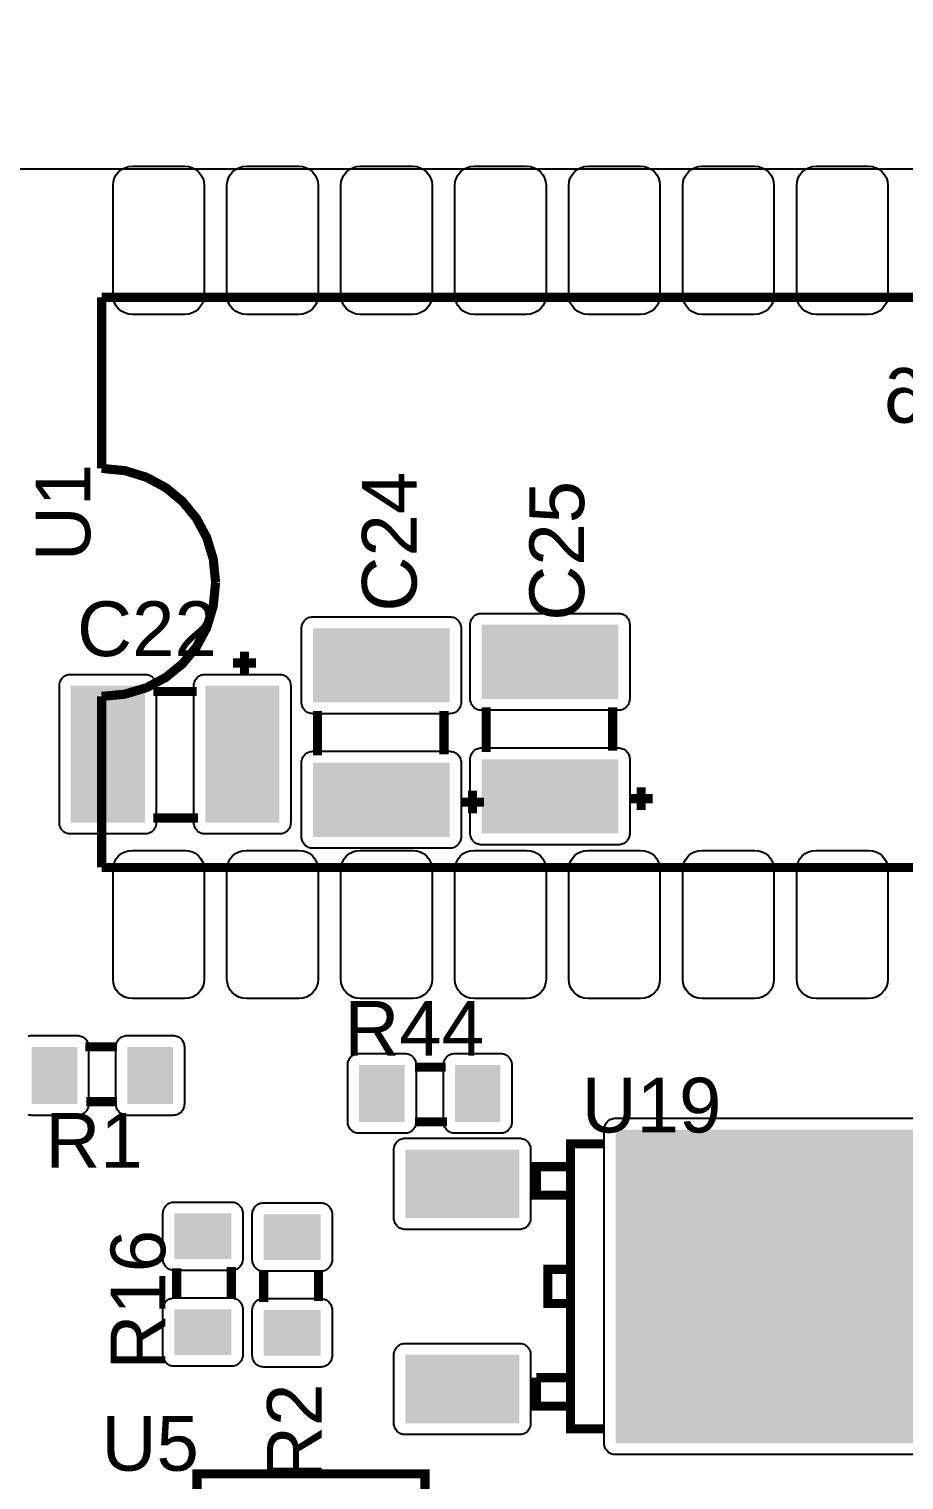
# Model space of a CAD drawing. Header units: inches. Extents: x -2.05 to 2.05, y -1.97 to 1.97.
# Drawn here: x -1.464 to -0.696, y -0.889 to 0.383 of the extents above; entities that cross this region are included whole.
import ezdxf

# ---------------------------------------------------------------- set-up
doc = ezdxf.new("R2010")
doc.units = ezdxf.units.IN
doc.layers.get('0').update_dxf_attribs({"linetype": 'CONTINUOUS'})

# ---------------------------------------------------------------- blocks, each defined once
blk = doc.blocks.new('RPAD')
blk.add_trace([(-0.5, -0.5), (-0.5, 0.5), (0.5, -0.5), (0.5, 0.5)])

msp = doc.modelspace()

# ---------------------------------------------------------------- linework, layer by layer
for points in [[(-1.560232, 0.26055), (-0.480209, 0.26055), (-0.480209, 0.485156), (-1.560232, 0.485156), (-1.560232, 0.26055)], [(-1.46448, -0.49997), (-1.463513, -0.499728), (-1.462508, -0.49958), (-1.461469, -0.49953), (-1.421469, -0.49953), (-1.420429, -0.49958), (-1.419424, -0.499728), (-1.418457, -0.49997), (-1.417533, -0.500301), (-1.416657, -0.500716), (-1.415833, -0.501211), (-1.415065, -0.50178), (-1.414359, -0.50242), (-1.413719, -0.503126), (-1.41315, -0.503894), (-1.412655, -0.504718), (-1.41224, -0.505594), (-1.411909, -0.506518), (-1.411667, -0.507485), (-1.411519, -0.50849), (-1.411469, -0.50953), (-1.411469, -0.55953), (-1.411519, -0.560569), (-1.411667, -0.561574), (-1.411909, -0.562541), (-1.41224, -0.563465), (-1.412655, -0.564341), (-1.41315, -0.565165), (-1.413719, -0.565933), (-1.414359, -0.566639), (-1.415065, -0.567279), (-1.415833, -0.567848), (-1.416657, -0.568343), (-1.417533, -0.568758), (-1.418457, -0.569089), (-1.419424, -0.569331), (-1.420429, -0.569479), (-1.421469, -0.56953), (-1.421469, -0.56953), (-1.461469, -0.56953), (-1.462508, -0.569479), (-1.463513, -0.569331), (-1.46448, -0.569089)], [(-0.674047, -0.867069), (-0.949047, -0.867069), (-0.950087, -0.867019), (-0.951092, -0.86687), (-0.952059, -0.866628), (-0.952983, -0.866297), (-0.953859, -0.865882), (-0.954683, -0.865388), (-0.95545, -0.864819), (-0.956157, -0.864178), (-0.956797, -0.863472), (-0.957366, -0.862705), (-0.957861, -0.861881), (-0.958276, -0.861004), (-0.958606, -0.86008), (-0.958848, -0.859113), (-0.958997, -0.858108), (-0.959047, -0.857069), (-0.959047, -0.582069), (-0.958997, -0.58103), (-0.958848, -0.580024), (-0.958606, -0.579057), (-0.958276, -0.578133), (-0.957861, -0.577257), (-0.957366, -0.576433), (-0.956797, -0.575665), (-0.956157, -0.574959), (-0.95545, -0.574319), (-0.954683, -0.57375), (-0.953859, -0.573256), (-0.952983, -0.572841), (-0.952059, -0.57251), (-0.951092, -0.572268), (-0.950087, -0.572119), (-0.949047, -0.572069), (-0.674047, -0.572069)]]:
    msp.add_lwpolyline(points)
for points in [[(-1.327059, 0.132896), (-1.373059, 0.132896), (-1.376535, 0.133234), (-1.379749, 0.134207), (-1.38264, 0.135753), (-1.385145, 0.13781), (-1.387202, 0.140315), (-1.388748, 0.143206), (-1.389721, 0.14642), (-1.390059, 0.149896), (-1.390059, 0.245896), (-1.389721, 0.249372), (-1.388748, 0.252586), (-1.387202, 0.255477), (-1.385145, 0.257981), (-1.38264, 0.260038), (-1.379749, 0.261584), (-1.376535, 0.262557), (-1.373059, 0.262896), (-1.327059, 0.262896), (-1.323583, 0.262557), (-1.320369, 0.261584), (-1.317478, 0.260038), (-1.314973, 0.257981), (-1.312917, 0.255477), (-1.31137, 0.252586), (-1.310397, 0.249372), (-1.310059, 0.245896), (-1.310059, 0.149896), (-1.310397, 0.14642), (-1.31137, 0.143206), (-1.312917, 0.140315), (-1.314973, 0.13781), (-1.317478, 0.135753), (-1.320369, 0.134207), (-1.323583, 0.133234), (-1.327059, 0.132896)], [(-1.227059, 0.132896), (-1.273059, 0.132896), (-1.276535, 0.133234), (-1.279749, 0.134207), (-1.28264, 0.135753), (-1.285145, 0.13781), (-1.287202, 0.140315), (-1.288748, 0.143206), (-1.289721, 0.14642), (-1.290059, 0.149896), (-1.290059, 0.245896), (-1.289721, 0.249372), (-1.288748, 0.252586), (-1.287202, 0.255477), (-1.285145, 0.257981), (-1.28264, 0.260038), (-1.279749, 0.261584), (-1.276535, 0.262557), (-1.273059, 0.262896), (-1.227059, 0.262896), (-1.223583, 0.262557), (-1.220369, 0.261584), (-1.217478, 0.260038), (-1.214973, 0.257981), (-1.212917, 0.255477), (-1.21137, 0.252586), (-1.210397, 0.249372), (-1.210059, 0.245896), (-1.210059, 0.149896), (-1.210397, 0.14642), (-1.21137, 0.143206), (-1.212917, 0.140315), (-1.214973, 0.13781), (-1.217478, 0.135753), (-1.220369, 0.134207), (-1.223583, 0.133234), (-1.227059, 0.132896)], [(-1.127059, 0.132896), (-1.173059, 0.132896), (-1.176535, 0.133234), (-1.179749, 0.134207), (-1.18264, 0.135753), (-1.185145, 0.13781), (-1.187202, 0.140315), (-1.188748, 0.143206), (-1.189721, 0.14642), (-1.190059, 0.149896), (-1.190059, 0.245896), (-1.189721, 0.249372), (-1.188748, 0.252586), (-1.187202, 0.255477), (-1.185145, 0.257981), (-1.18264, 0.260038), (-1.179749, 0.261584), (-1.176535, 0.262557), (-1.173059, 0.262896), (-1.127059, 0.262896), (-1.123583, 0.262557), (-1.120369, 0.261584), (-1.117478, 0.260038), (-1.114973, 0.257981), (-1.112917, 0.255477), (-1.11137, 0.252586), (-1.110397, 0.249372), (-1.110059, 0.245896), (-1.110059, 0.149896), (-1.110397, 0.14642), (-1.11137, 0.143206), (-1.112917, 0.140315), (-1.114973, 0.13781), (-1.117478, 0.135753), (-1.120369, 0.134207), (-1.123583, 0.133234), (-1.127059, 0.132896)], [(-1.027059, 0.132896), (-1.073059, 0.132896), (-1.076535, 0.133234), (-1.079749, 0.134207), (-1.08264, 0.135753), (-1.085145, 0.13781), (-1.087202, 0.140315), (-1.088748, 0.143206), (-1.089721, 0.14642), (-1.090059, 0.149896), (-1.090059, 0.245896), (-1.089721, 0.249372), (-1.088748, 0.252586), (-1.087202, 0.255477), (-1.085145, 0.257981), (-1.08264, 0.260038), (-1.079749, 0.261584), (-1.076535, 0.262557), (-1.073059, 0.262896), (-1.027059, 0.262896), (-1.023583, 0.262557), (-1.020369, 0.261584), (-1.017478, 0.260038), (-1.014973, 0.257981), (-1.012917, 0.255477), (-1.01137, 0.252586), (-1.010397, 0.249372), (-1.010059, 0.245896), (-1.010059, 0.149896), (-1.010397, 0.14642), (-1.01137, 0.143206), (-1.012917, 0.140315), (-1.014973, 0.13781), (-1.017478, 0.135753), (-1.020369, 0.134207), (-1.023583, 0.133234), (-1.027059, 0.132896)], [(-0.927059, 0.132896), (-0.973059, 0.132896), (-0.976535, 0.133234), (-0.979749, 0.134207), (-0.98264, 0.135753), (-0.985145, 0.13781), (-0.987202, 0.140315), (-0.988748, 0.143206), (-0.989721, 0.14642), (-0.990059, 0.149896), (-0.990059, 0.245896), (-0.989721, 0.249372), (-0.988748, 0.252586), (-0.987202, 0.255477), (-0.985145, 0.257981), (-0.98264, 0.260038), (-0.979749, 0.261584), (-0.976535, 0.262557), (-0.973059, 0.262896), (-0.927059, 0.262896), (-0.923583, 0.262557), (-0.920369, 0.261584), (-0.917478, 0.260038), (-0.914973, 0.257981), (-0.912917, 0.255477), (-0.91137, 0.252586), (-0.910397, 0.249372), (-0.910059, 0.245896), (-0.910059, 0.149896), (-0.910397, 0.14642), (-0.91137, 0.143206), (-0.912917, 0.140315), (-0.914973, 0.13781), (-0.917478, 0.135753), (-0.920369, 0.134207), (-0.923583, 0.133234), (-0.927059, 0.132896)], [(-0.827059, 0.132896), (-0.873059, 0.132896), (-0.876535, 0.133234), (-0.879749, 0.134207), (-0.88264, 0.135753), (-0.885145, 0.13781), (-0.887202, 0.140315), (-0.888748, 0.143206), (-0.889721, 0.14642), (-0.890059, 0.149896), (-0.890059, 0.245896), (-0.889721, 0.249372), (-0.888748, 0.252586), (-0.887202, 0.255477), (-0.885145, 0.257981), (-0.88264, 0.260038), (-0.879749, 0.261584), (-0.876535, 0.262557), (-0.873059, 0.262896), (-0.827059, 0.262896), (-0.823583, 0.262557), (-0.820369, 0.261584), (-0.817478, 0.260038), (-0.814973, 0.257981), (-0.812917, 0.255477), (-0.81137, 0.252586), (-0.810397, 0.249372), (-0.810059, 0.245896), (-0.810059, 0.149896), (-0.810397, 0.14642), (-0.81137, 0.143206), (-0.812917, 0.140315), (-0.814973, 0.13781), (-0.817478, 0.135753), (-0.820369, 0.134207), (-0.823583, 0.133234), (-0.827059, 0.132896)], [(-0.727059, 0.132896), (-0.773059, 0.132896), (-0.776535, 0.133234), (-0.779749, 0.134207), (-0.78264, 0.135753), (-0.785145, 0.13781), (-0.787202, 0.140315), (-0.788748, 0.143206), (-0.789721, 0.14642), (-0.790059, 0.149896), (-0.790059, 0.245896), (-0.789721, 0.249372), (-0.788748, 0.252586), (-0.787202, 0.255477), (-0.785145, 0.257981), (-0.78264, 0.260038), (-0.779749, 0.261584), (-0.776535, 0.262557), (-0.773059, 0.262896), (-0.727059, 0.262896), (-0.723583, 0.262557), (-0.720369, 0.261584), (-0.717478, 0.260038), (-0.714973, 0.257981), (-0.712917, 0.255477), (-0.71137, 0.252586), (-0.710397, 0.249372), (-0.710059, 0.245896), (-0.710059, 0.149896), (-0.710397, 0.14642), (-0.71137, 0.143206), (-0.712917, 0.140315), (-0.714973, 0.13781), (-0.717478, 0.135753), (-0.720369, 0.134207), (-0.723583, 0.133234), (-0.727059, 0.132896)], [(-1.084626, -0.142266), (-1.084626, -0.207266), (-1.084676, -0.208305), (-1.084825, -0.20931), (-1.085067, -0.210277), (-1.085398, -0.211201), (-1.085812, -0.212078), (-1.086307, -0.212902), (-1.086876, -0.213669), (-1.087517, -0.214375), (-1.088223, -0.215015), (-1.08899, -0.215585), (-1.089814, -0.216079), (-1.090691, -0.216494), (-1.091615, -0.216825), (-1.092581, -0.217067), (-1.093587, -0.217215), (-1.094626, -0.217266), (-1.214626, -0.217266), (-1.215665, -0.217215), (-1.21667, -0.217067), (-1.217637, -0.216825), (-1.218561, -0.216494), (-1.219438, -0.216079), (-1.220262, -0.215585), (-1.221029, -0.215015), (-1.221735, -0.214375), (-1.222376, -0.213669), (-1.222945, -0.212902), (-1.22344, -0.212078), (-1.223854, -0.211201), (-1.224185, -0.210277), (-1.224427, -0.20931), (-1.224576, -0.208305), (-1.224626, -0.207266), (-1.224626, -0.142266), (-1.224576, -0.141226), (-1.224427, -0.140221), (-1.224185, -0.139254), (-1.223854, -0.13833), (-1.22344, -0.137454), (-1.222945, -0.13663), (-1.222376, -0.135862), (-1.221735, -0.135156), (-1.221029, -0.134516), (-1.220262, -0.133947), (-1.219438, -0.133452), (-1.218561, -0.133037), (-1.217637, -0.132707), (-1.21667, -0.132465), (-1.215665, -0.132316), (-1.214626, -0.132266), (-1.094626, -0.132266), (-1.093587, -0.132316), (-1.092581, -0.132465), (-1.091615, -0.132707), (-1.090691, -0.133037), (-1.089814, -0.133452), (-1.08899, -0.133947), (-1.088223, -0.134516), (-1.087517, -0.135156), (-1.086876, -0.135862), (-1.086307, -0.13663), (-1.085812, -0.137454), (-1.085398, -0.13833), (-1.085067, -0.139254), (-1.084825, -0.140221), (-1.084676, -0.141226), (-1.084626, -0.142266)], [(-0.936626, -0.139266), (-0.936626, -0.204266), (-0.936676, -0.205305), (-0.936825, -0.20631), (-0.937067, -0.207277), (-0.937398, -0.208201), (-0.937812, -0.209078), (-0.938307, -0.209902), (-0.938876, -0.210669), (-0.939517, -0.211375), (-0.940223, -0.212015), (-0.94099, -0.212585), (-0.941814, -0.213079), (-0.942691, -0.213494), (-0.943615, -0.213825), (-0.944581, -0.214067), (-0.945587, -0.214215), (-0.946626, -0.214266), (-1.066626, -0.214266), (-1.067665, -0.214215), (-1.06867, -0.214067), (-1.069637, -0.213825), (-1.070561, -0.213494), (-1.071438, -0.213079), (-1.072262, -0.212585), (-1.073029, -0.212015), (-1.073735, -0.211375), (-1.074376, -0.210669), (-1.074945, -0.209902), (-1.07544, -0.209078), (-1.075854, -0.208201), (-1.076185, -0.207277), (-1.076427, -0.20631), (-1.076576, -0.205305), (-1.076626, -0.204266), (-1.076626, -0.139266), (-1.076576, -0.138226), (-1.076427, -0.137221), (-1.076185, -0.136254), (-1.075854, -0.13533), (-1.07544, -0.134454), (-1.074945, -0.13363), (-1.074376, -0.132862), (-1.073735, -0.132156), (-1.073029, -0.131516), (-1.072262, -0.130947), (-1.071438, -0.130452), (-1.070561, -0.130037), (-1.069637, -0.129707), (-1.06867, -0.129465), (-1.067665, -0.129316), (-1.066626, -0.129266), (-0.946626, -0.129266), (-0.945587, -0.129316), (-0.944581, -0.129465), (-0.943615, -0.129707), (-0.942691, -0.130037), (-0.941814, -0.130452), (-0.94099, -0.130947), (-0.940223, -0.131516), (-0.939517, -0.132156), (-0.938876, -0.132862), (-0.938307, -0.13363), (-0.937812, -0.134454), (-0.937398, -0.13533), (-0.937067, -0.136254), (-0.936825, -0.137221), (-0.936676, -0.138226), (-0.936626, -0.139266)], [(-1.427126, -0.182766), (-1.362126, -0.182766), (-1.361087, -0.182816), (-1.360081, -0.182965), (-1.359115, -0.183207), (-1.358191, -0.183537), (-1.357314, -0.183952), (-1.35649, -0.184447), (-1.355722, -0.185016), (-1.355017, -0.185656), (-1.354376, -0.186363), (-1.353807, -0.18713), (-1.353313, -0.187954), (-1.352898, -0.18883), (-1.352567, -0.189754), (-1.352325, -0.190721), (-1.352176, -0.191726), (-1.352126, -0.192766), (-1.352126, -0.312766), (-1.352176, -0.313805), (-1.352325, -0.31481), (-1.352567, -0.315777), (-1.352898, -0.316701), (-1.353313, -0.317578), (-1.353807, -0.318402), (-1.354376, -0.319169), (-1.355017, -0.319875), (-1.355722, -0.320515), (-1.35649, -0.321085), (-1.357314, -0.32158), (-1.358191, -0.321994), (-1.359115, -0.322325), (-1.360081, -0.322567), (-1.361087, -0.322715), (-1.362126, -0.322766), (-1.427126, -0.322766), (-1.428165, -0.322715), (-1.42917, -0.322567), (-1.430137, -0.322325), (-1.431061, -0.321994), (-1.431938, -0.32158), (-1.432762, -0.321085), (-1.43353, -0.320515), (-1.434235, -0.319875), (-1.434876, -0.319169), (-1.435445, -0.318402), (-1.435939, -0.317578), (-1.436354, -0.316701), (-1.436685, -0.315777), (-1.436927, -0.31481), (-1.437076, -0.313805), (-1.437126, -0.312766), (-1.437126, -0.192766), (-1.437076, -0.191726), (-1.436927, -0.190721), (-1.436685, -0.189754), (-1.436354, -0.18883), (-1.435939, -0.187954), (-1.435445, -0.18713), (-1.434876, -0.186363), (-1.434235, -0.185656), (-1.43353, -0.185016), (-1.432762, -0.184447), (-1.431938, -0.183952), (-1.431061, -0.183537), (-1.430137, -0.183207), (-1.42917, -0.182965), (-1.428165, -0.182816), (-1.427126, -0.182766)], [(-1.309126, -0.182766), (-1.244126, -0.182766), (-1.243087, -0.182816), (-1.242081, -0.182965), (-1.241115, -0.183207), (-1.240191, -0.183537), (-1.239314, -0.183952), (-1.23849, -0.184447), (-1.237722, -0.185016), (-1.237017, -0.185656), (-1.236376, -0.186363), (-1.235807, -0.18713), (-1.235313, -0.187954), (-1.234898, -0.18883), (-1.234567, -0.189754), (-1.234325, -0.190721), (-1.234176, -0.191726), (-1.234126, -0.192766), (-1.234126, -0.312766), (-1.234176, -0.313805), (-1.234325, -0.31481), (-1.234567, -0.315777), (-1.234898, -0.316701), (-1.235313, -0.317578), (-1.235807, -0.318402), (-1.236376, -0.319169), (-1.237017, -0.319875), (-1.237722, -0.320515), (-1.23849, -0.321085), (-1.239314, -0.32158), (-1.240191, -0.321994), (-1.241115, -0.322325), (-1.242081, -0.322567), (-1.243087, -0.322715), (-1.244126, -0.322766), (-1.309126, -0.322766), (-1.310165, -0.322715), (-1.31117, -0.322567), (-1.312137, -0.322325), (-1.313061, -0.321994), (-1.313938, -0.32158), (-1.314762, -0.321085), (-1.31553, -0.320515), (-1.316235, -0.319875), (-1.316876, -0.319169), (-1.317445, -0.318402), (-1.317939, -0.317578), (-1.318354, -0.316701), (-1.318685, -0.315777), (-1.318927, -0.31481), (-1.319076, -0.313805), (-1.319126, -0.312766), (-1.319126, -0.192766), (-1.319076, -0.191726), (-1.318927, -0.190721), (-1.318685, -0.189754), (-1.318354, -0.18883), (-1.317939, -0.187954), (-1.317445, -0.18713), (-1.316876, -0.186363), (-1.316235, -0.185656), (-1.31553, -0.185016), (-1.314762, -0.184447), (-1.313938, -0.183952), (-1.313061, -0.183537), (-1.312137, -0.183207), (-1.31117, -0.182965), (-1.310165, -0.182816), (-1.309126, -0.182766)], [(-1.084626, -0.260266), (-1.084626, -0.325266), (-1.084676, -0.326305), (-1.084825, -0.32731), (-1.085067, -0.328277), (-1.085398, -0.329201), (-1.085812, -0.330078), (-1.086307, -0.330902), (-1.086876, -0.331669), (-1.087517, -0.332375), (-1.088223, -0.333015), (-1.08899, -0.333585), (-1.089814, -0.334079), (-1.090691, -0.334494), (-1.091615, -0.334825), (-1.092581, -0.335067), (-1.093587, -0.335215), (-1.094626, -0.335266), (-1.214626, -0.335266), (-1.215665, -0.335215), (-1.21667, -0.335067), (-1.217637, -0.334825), (-1.218561, -0.334494), (-1.219438, -0.334079), (-1.220262, -0.333585), (-1.221029, -0.333015), (-1.221735, -0.332375), (-1.222376, -0.331669), (-1.222945, -0.330902), (-1.22344, -0.330078), (-1.223854, -0.329201), (-1.224185, -0.328277), (-1.224427, -0.32731), (-1.224576, -0.326305), (-1.224626, -0.325266), (-1.224626, -0.260266), (-1.224576, -0.259226), (-1.224427, -0.258221), (-1.224185, -0.257254), (-1.223854, -0.25633), (-1.22344, -0.255454), (-1.222945, -0.25463), (-1.222376, -0.253862), (-1.221735, -0.253156), (-1.221029, -0.252516), (-1.220262, -0.251947), (-1.219438, -0.251452), (-1.218561, -0.251037), (-1.217637, -0.250707), (-1.21667, -0.250465), (-1.215665, -0.250316), (-1.214626, -0.250266), (-1.094626, -0.250266), (-1.093587, -0.250316), (-1.092581, -0.250465), (-1.091615, -0.250707), (-1.090691, -0.251037), (-1.089814, -0.251452), (-1.08899, -0.251947), (-1.088223, -0.252516), (-1.087517, -0.253156), (-1.086876, -0.253862), (-1.086307, -0.25463), (-1.085812, -0.255454), (-1.085398, -0.25633), (-1.085067, -0.257254), (-1.084825, -0.258221), (-1.084676, -0.259226), (-1.084626, -0.260266)], [(-0.936626, -0.257266), (-0.936626, -0.322266), (-0.936676, -0.323305), (-0.936825, -0.32431), (-0.937067, -0.325277), (-0.937398, -0.326201), (-0.937812, -0.327078), (-0.938307, -0.327902), (-0.938876, -0.328669), (-0.939517, -0.329375), (-0.940223, -0.330015), (-0.94099, -0.330585), (-0.941814, -0.331079), (-0.942691, -0.331494), (-0.943615, -0.331825), (-0.944581, -0.332067), (-0.945587, -0.332215), (-0.946626, -0.332266), (-1.066626, -0.332266), (-1.067665, -0.332215), (-1.06867, -0.332067), (-1.069637, -0.331825), (-1.070561, -0.331494), (-1.071438, -0.331079), (-1.072262, -0.330585), (-1.073029, -0.330015), (-1.073735, -0.329375), (-1.074376, -0.328669), (-1.074945, -0.327902), (-1.07544, -0.327078), (-1.075854, -0.326201), (-1.076185, -0.325277), (-1.076427, -0.32431), (-1.076576, -0.323305), (-1.076626, -0.322266), (-1.076626, -0.257266), (-1.076576, -0.256226), (-1.076427, -0.255221), (-1.076185, -0.254254), (-1.075854, -0.25333), (-1.07544, -0.252454), (-1.074945, -0.25163), (-1.074376, -0.250862), (-1.073735, -0.250156), (-1.073029, -0.249516), (-1.072262, -0.248947), (-1.071438, -0.248452), (-1.070561, -0.248037), (-1.069637, -0.247707), (-1.06867, -0.247465), (-1.067665, -0.247316), (-1.066626, -0.247266), (-0.946626, -0.247266), (-0.945587, -0.247316), (-0.944581, -0.247465), (-0.943615, -0.247707), (-0.942691, -0.248037), (-0.941814, -0.248452), (-0.94099, -0.248947), (-0.940223, -0.249516), (-0.939517, -0.250156), (-0.938876, -0.250862), (-0.938307, -0.25163), (-0.937812, -0.252454), (-0.937398, -0.25333), (-0.937067, -0.254254), (-0.936825, -0.255221), (-0.936676, -0.256226), (-0.936626, -0.257266)], [(-1.373059, -0.337104), (-1.327059, -0.337104), (-1.323583, -0.337443), (-1.320369, -0.338416), (-1.317478, -0.339962), (-1.314973, -0.342019), (-1.312917, -0.344523), (-1.31137, -0.347414), (-1.310397, -0.350628), (-1.310059, -0.354104), (-1.310059, -0.450104), (-1.310397, -0.45358), (-1.31137, -0.456794), (-1.312917, -0.459685), (-1.314973, -0.46219), (-1.317478, -0.464247), (-1.320369, -0.465793), (-1.323583, -0.466766), (-1.327059, -0.467104), (-1.373059, -0.467104), (-1.376535, -0.466766), (-1.379749, -0.465793), (-1.38264, -0.464247), (-1.385145, -0.46219), (-1.387202, -0.459685), (-1.388748, -0.456794), (-1.389721, -0.45358), (-1.390059, -0.450104), (-1.390059, -0.354104), (-1.389721, -0.350628), (-1.388748, -0.347414), (-1.387202, -0.344523), (-1.385145, -0.342019), (-1.38264, -0.339962), (-1.379749, -0.338416), (-1.376535, -0.337443), (-1.373059, -0.337104)], [(-1.273059, -0.337104), (-1.227059, -0.337104), (-1.223583, -0.337443), (-1.220369, -0.338416), (-1.217478, -0.339962), (-1.214973, -0.342019), (-1.212917, -0.344523), (-1.21137, -0.347414), (-1.210397, -0.350628), (-1.210059, -0.354104), (-1.210059, -0.450104), (-1.210397, -0.45358), (-1.21137, -0.456794), (-1.212917, -0.459685), (-1.214973, -0.46219), (-1.217478, -0.464247), (-1.220369, -0.465793), (-1.223583, -0.466766), (-1.227059, -0.467104), (-1.273059, -0.467104), (-1.276535, -0.466766), (-1.279749, -0.465793), (-1.28264, -0.464247), (-1.285145, -0.46219), (-1.287202, -0.459685), (-1.288748, -0.456794), (-1.289721, -0.45358), (-1.290059, -0.450104), (-1.290059, -0.354104), (-1.289721, -0.350628), (-1.288748, -0.347414), (-1.287202, -0.344523), (-1.285145, -0.342019), (-1.28264, -0.339962), (-1.279749, -0.338416), (-1.276535, -0.337443), (-1.273059, -0.337104)], [(-1.173059, -0.337104), (-1.127059, -0.337104), (-1.123583, -0.337443), (-1.120369, -0.338416), (-1.117478, -0.339962), (-1.114973, -0.342019), (-1.112917, -0.344523), (-1.11137, -0.347414), (-1.110397, -0.350628), (-1.110059, -0.354104), (-1.110059, -0.450104), (-1.110397, -0.45358), (-1.11137, -0.456794), (-1.112917, -0.459685), (-1.114973, -0.46219), (-1.117478, -0.464247), (-1.120369, -0.465793), (-1.123583, -0.466766), (-1.127059, -0.467104), (-1.173059, -0.467104), (-1.176535, -0.466766), (-1.179749, -0.465793), (-1.18264, -0.464247), (-1.185145, -0.46219), (-1.187202, -0.459685), (-1.188748, -0.456794), (-1.189721, -0.45358), (-1.190059, -0.450104), (-1.190059, -0.354104), (-1.189721, -0.350628), (-1.188748, -0.347414), (-1.187202, -0.344523), (-1.185145, -0.342019), (-1.18264, -0.339962), (-1.179749, -0.338416), (-1.176535, -0.337443), (-1.173059, -0.337104)], [(-1.073059, -0.337104), (-1.027059, -0.337104), (-1.023583, -0.337443), (-1.020369, -0.338416), (-1.017478, -0.339962), (-1.014973, -0.342019), (-1.012917, -0.344523), (-1.01137, -0.347414), (-1.010397, -0.350628), (-1.010059, -0.354104), (-1.010059, -0.450104), (-1.010397, -0.45358), (-1.01137, -0.456794), (-1.012917, -0.459685), (-1.014973, -0.46219), (-1.017478, -0.464247), (-1.020369, -0.465793), (-1.023583, -0.466766), (-1.027059, -0.467104), (-1.073059, -0.467104), (-1.076535, -0.466766), (-1.079749, -0.465793), (-1.08264, -0.464247), (-1.085145, -0.46219), (-1.087202, -0.459685), (-1.088748, -0.456794), (-1.089721, -0.45358), (-1.090059, -0.450104), (-1.090059, -0.354104), (-1.089721, -0.350628), (-1.088748, -0.347414), (-1.087202, -0.344523), (-1.085145, -0.342019), (-1.08264, -0.339962), (-1.079749, -0.338416), (-1.076535, -0.337443), (-1.073059, -0.337104)], [(-0.973059, -0.337104), (-0.927059, -0.337104), (-0.923583, -0.337443), (-0.920369, -0.338416), (-0.917478, -0.339962), (-0.914973, -0.342019), (-0.912917, -0.344523), (-0.91137, -0.347414), (-0.910397, -0.350628), (-0.910059, -0.354104), (-0.910059, -0.450104), (-0.910397, -0.45358), (-0.91137, -0.456794), (-0.912917, -0.459685), (-0.914973, -0.46219), (-0.917478, -0.464247), (-0.920369, -0.465793), (-0.923583, -0.466766), (-0.927059, -0.467104), (-0.973059, -0.467104), (-0.976535, -0.466766), (-0.979749, -0.465793), (-0.98264, -0.464247), (-0.985145, -0.46219), (-0.987202, -0.459685), (-0.988748, -0.456794), (-0.989721, -0.45358), (-0.990059, -0.450104), (-0.990059, -0.354104), (-0.989721, -0.350628), (-0.988748, -0.347414), (-0.987202, -0.344523), (-0.985145, -0.342019), (-0.98264, -0.339962), (-0.979749, -0.338416), (-0.976535, -0.337443), (-0.973059, -0.337104)], [(-0.873059, -0.337104), (-0.827059, -0.337104), (-0.823583, -0.337443), (-0.820369, -0.338416), (-0.817478, -0.339962), (-0.814973, -0.342019), (-0.812917, -0.344523), (-0.81137, -0.347414), (-0.810397, -0.350628), (-0.810059, -0.354104), (-0.810059, -0.450104), (-0.810397, -0.45358), (-0.81137, -0.456794), (-0.812917, -0.459685), (-0.814973, -0.46219), (-0.817478, -0.464247), (-0.820369, -0.465793), (-0.823583, -0.466766), (-0.827059, -0.467104), (-0.873059, -0.467104), (-0.876535, -0.466766), (-0.879749, -0.465793), (-0.88264, -0.464247), (-0.885145, -0.46219), (-0.887202, -0.459685), (-0.888748, -0.456794), (-0.889721, -0.45358), (-0.890059, -0.450104), (-0.890059, -0.354104), (-0.889721, -0.350628), (-0.888748, -0.347414), (-0.887202, -0.344523), (-0.885145, -0.342019), (-0.88264, -0.339962), (-0.879749, -0.338416), (-0.876535, -0.337443), (-0.873059, -0.337104)], [(-0.773059, -0.337104), (-0.727059, -0.337104), (-0.723583, -0.337443), (-0.720369, -0.338416), (-0.717478, -0.339962), (-0.714973, -0.342019), (-0.712917, -0.344523), (-0.71137, -0.347414), (-0.710397, -0.350628), (-0.710059, -0.354104), (-0.710059, -0.450104), (-0.710397, -0.45358), (-0.71137, -0.456794), (-0.712917, -0.459685), (-0.714973, -0.46219), (-0.717478, -0.464247), (-0.720369, -0.465793), (-0.723583, -0.466766), (-0.727059, -0.467104), (-0.773059, -0.467104), (-0.776535, -0.466766), (-0.779749, -0.465793), (-0.78264, -0.464247), (-0.785145, -0.46219), (-0.787202, -0.459685), (-0.788748, -0.456794), (-0.789721, -0.45358), (-0.790059, -0.450104), (-0.790059, -0.354104), (-0.789721, -0.350628), (-0.788748, -0.347414), (-0.787202, -0.344523), (-0.785145, -0.342019), (-0.78264, -0.339962), (-0.779749, -0.338416), (-0.776535, -0.337443), (-0.773059, -0.337104)], [(-1.337469, -0.56953), (-1.377469, -0.56953), (-1.378508, -0.569479), (-1.379513, -0.569331), (-1.38048, -0.569089), (-1.381404, -0.568758), (-1.38228, -0.568343), (-1.383104, -0.567848), (-1.383872, -0.567279), (-1.384578, -0.566639), (-1.385218, -0.565933), (-1.385787, -0.565165), (-1.386282, -0.564341), (-1.386697, -0.563465), (-1.387028, -0.562541), (-1.38727, -0.561574), (-1.387418, -0.560569), (-1.387469, -0.55953), (-1.387469, -0.50953), (-1.387418, -0.50849), (-1.38727, -0.507485), (-1.387028, -0.506518), (-1.386697, -0.505594), (-1.386282, -0.504718), (-1.385787, -0.503894), (-1.385218, -0.503126), (-1.384578, -0.50242), (-1.383872, -0.50178), (-1.383104, -0.501211), (-1.38228, -0.500716), (-1.381404, -0.500301), (-1.38048, -0.49997), (-1.379513, -0.499728), (-1.378508, -0.49958), (-1.377469, -0.49953), (-1.337469, -0.49953), (-1.336429, -0.49958), (-1.335424, -0.499728), (-1.334457, -0.49997), (-1.333533, -0.500301), (-1.332657, -0.500716), (-1.331833, -0.501211), (-1.331065, -0.50178), (-1.330359, -0.50242), (-1.329719, -0.503126), (-1.32915, -0.503894), (-1.328655, -0.504718), (-1.32824, -0.505594), (-1.327909, -0.506518), (-1.327667, -0.507485), (-1.327519, -0.50849), (-1.327469, -0.50953), (-1.327469, -0.55953), (-1.327519, -0.560569), (-1.327667, -0.561574), (-1.327909, -0.562541), (-1.32824, -0.563465), (-1.328655, -0.564341), (-1.32915, -0.565165), (-1.329719, -0.565933), (-1.330359, -0.566639), (-1.331065, -0.567279), (-1.331833, -0.567848), (-1.332657, -0.568343), (-1.333533, -0.568758), (-1.334457, -0.569089), (-1.335424, -0.569331), (-1.336429, -0.569479), (-1.337469, -0.56953)], [(-1.174067, -0.515278), (-1.134067, -0.515278), (-1.133028, -0.515328), (-1.132022, -0.515476), (-1.131056, -0.515719), (-1.130131, -0.516049), (-1.129255, -0.516464), (-1.128431, -0.516959), (-1.127663, -0.517528), (-1.126957, -0.518168), (-1.126317, -0.518874), (-1.125748, -0.519642), (-1.125254, -0.520466), (-1.124839, -0.521342), (-1.124508, -0.522266), (-1.124266, -0.523233), (-1.124117, -0.524238), (-1.124067, -0.525278), (-1.124067, -0.575278), (-1.124117, -0.576317), (-1.124266, -0.577322), (-1.124508, -0.578289), (-1.124839, -0.579213), (-1.125254, -0.580089), (-1.125748, -0.580913), (-1.126317, -0.581681), (-1.126957, -0.582387), (-1.127663, -0.583027), (-1.128431, -0.583596), (-1.129255, -0.584091), (-1.130131, -0.584506), (-1.131056, -0.584837), (-1.132022, -0.585079), (-1.133028, -0.585227), (-1.134067, -0.585278), (-1.174067, -0.585278), (-1.175106, -0.585227), (-1.176111, -0.585079), (-1.177078, -0.584837), (-1.178002, -0.584506), (-1.178879, -0.584091), (-1.179703, -0.583596), (-1.18047, -0.583027), (-1.181176, -0.582387), (-1.181817, -0.581681), (-1.182386, -0.580913), (-1.18288, -0.580089), (-1.183295, -0.579213), (-1.183626, -0.578289), (-1.183868, -0.577322), (-1.184017, -0.576317), (-1.184067, -0.575278), (-1.184067, -0.525278), (-1.184017, -0.524238), (-1.183868, -0.523233), (-1.183626, -0.522266), (-1.183295, -0.521342), (-1.18288, -0.520466), (-1.182386, -0.519642), (-1.181817, -0.518874), (-1.181176, -0.518168), (-1.18047, -0.517528), (-1.179703, -0.516959), (-1.178879, -0.516464), (-1.178002, -0.516049), (-1.177078, -0.515719), (-1.176111, -0.515476), (-1.175106, -0.515328), (-1.174067, -0.515278)], [(-1.090067, -0.515278), (-1.050067, -0.515278), (-1.049028, -0.515328), (-1.048022, -0.515476), (-1.047056, -0.515719), (-1.046131, -0.516049), (-1.045255, -0.516464), (-1.044431, -0.516959), (-1.043663, -0.517528), (-1.042957, -0.518168), (-1.042317, -0.518874), (-1.041748, -0.519642), (-1.041254, -0.520466), (-1.040839, -0.521342), (-1.040508, -0.522266), (-1.040266, -0.523233), (-1.040117, -0.524238), (-1.040067, -0.525278), (-1.040067, -0.575278), (-1.040117, -0.576317), (-1.040266, -0.577322), (-1.040508, -0.578289), (-1.040839, -0.579213), (-1.041254, -0.580089), (-1.041748, -0.580913), (-1.042317, -0.581681), (-1.042957, -0.582387), (-1.043663, -0.583027), (-1.044431, -0.583596), (-1.045255, -0.584091), (-1.046131, -0.584506), (-1.047056, -0.584837), (-1.048022, -0.585079), (-1.049028, -0.585227), (-1.050067, -0.585278), (-1.090067, -0.585278), (-1.091106, -0.585227), (-1.092111, -0.585079), (-1.093078, -0.584837), (-1.094002, -0.584506), (-1.094879, -0.584091), (-1.095703, -0.583596), (-1.09647, -0.583027), (-1.097176, -0.582387), (-1.097817, -0.581681), (-1.098386, -0.580913), (-1.09888, -0.580089), (-1.099295, -0.579213), (-1.099626, -0.578289), (-1.099868, -0.577322), (-1.100017, -0.576317), (-1.100067, -0.575278), (-1.100067, -0.525278), (-1.100017, -0.524238), (-1.099868, -0.523233), (-1.099626, -0.522266), (-1.099295, -0.521342), (-1.09888, -0.520466), (-1.098386, -0.519642), (-1.097817, -0.518874), (-1.097176, -0.518168), (-1.09647, -0.517528), (-1.095703, -0.516959), (-1.094879, -0.516464), (-1.094002, -0.516049), (-1.093078, -0.515719), (-1.092111, -0.515476), (-1.091106, -0.515328), (-1.090067, -0.515278)], [(-1.023547, -0.599569), (-1.023547, -0.659569), (-1.023598, -0.660608), (-1.023746, -0.661613), (-1.023988, -0.66258), (-1.024319, -0.663504), (-1.024733, -0.664381), (-1.025228, -0.665205), (-1.025798, -0.665972), (-1.026438, -0.666678), (-1.027144, -0.667319), (-1.027911, -0.667888), (-1.028735, -0.668382), (-1.029612, -0.668797), (-1.030536, -0.669128), (-1.031503, -0.66937), (-1.032508, -0.669519), (-1.033547, -0.669569), (-1.133547, -0.669569), (-1.134587, -0.669519), (-1.135592, -0.66937), (-1.136559, -0.669128), (-1.137483, -0.668797), (-1.138359, -0.668382), (-1.139183, -0.667888), (-1.13995, -0.667319), (-1.140657, -0.666678), (-1.141297, -0.665972), (-1.141866, -0.665205), (-1.142361, -0.664381), (-1.142776, -0.663504), (-1.143106, -0.66258), (-1.143348, -0.661613), (-1.143497, -0.660608), (-1.143547, -0.659569), (-1.143547, -0.599569), (-1.143497, -0.59853), (-1.143348, -0.597524), (-1.143106, -0.596557), (-1.142776, -0.595633), (-1.142361, -0.594757), (-1.141866, -0.593933), (-1.141297, -0.593165), (-1.140657, -0.592459), (-1.13995, -0.591819), (-1.139183, -0.59125), (-1.138359, -0.590756), (-1.137483, -0.590341), (-1.136559, -0.59001), (-1.135592, -0.589768), (-1.134587, -0.589619), (-1.133547, -0.589569), (-1.033547, -0.589569), (-1.032508, -0.589619), (-1.031503, -0.589768), (-1.030536, -0.59001), (-1.029612, -0.590341), (-1.028735, -0.590756), (-1.027911, -0.59125), (-1.027144, -0.591819), (-1.026438, -0.592459), (-1.025798, -0.593165), (-1.025228, -0.593933), (-1.024733, -0.594757), (-1.024319, -0.595633), (-1.023988, -0.596557), (-1.023746, -0.597524), (-1.023598, -0.59853), (-1.023547, -0.599569)], [(-1.346201, -0.695593), (-1.346201, -0.655593), (-1.34615, -0.654553), (-1.346002, -0.653548), (-1.34576, -0.652581), (-1.345429, -0.651657), (-1.345015, -0.650781), (-1.34452, -0.649957), (-1.34395, -0.649189), (-1.34331, -0.648483), (-1.342604, -0.647843), (-1.341837, -0.647274), (-1.341013, -0.646779), (-1.340136, -0.646364), (-1.339212, -0.646033), (-1.338245, -0.645791), (-1.33724, -0.645643), (-1.336201, -0.645593), (-1.286201, -0.645593), (-1.285161, -0.645643), (-1.284156, -0.645791), (-1.283189, -0.646033), (-1.282265, -0.646364), (-1.281389, -0.646779), (-1.280565, -0.647274), (-1.279798, -0.647843), (-1.279091, -0.648483), (-1.278451, -0.649189), (-1.277882, -0.649957), (-1.277387, -0.650781), (-1.276972, -0.651657), (-1.276642, -0.652581), (-1.2764, -0.653548), (-1.276251, -0.654553), (-1.276201, -0.655593), (-1.276201, -0.695593), (-1.276251, -0.696632), (-1.2764, -0.697637), (-1.276642, -0.698604), (-1.276972, -0.699528), (-1.277387, -0.700404), (-1.277882, -0.701228), (-1.278451, -0.701996), (-1.279091, -0.702702), (-1.279798, -0.703342), (-1.280565, -0.703911), (-1.281389, -0.704406), (-1.282265, -0.704821), (-1.283189, -0.705152), (-1.284156, -0.705394), (-1.285161, -0.705542), (-1.286201, -0.705593), (-1.336201, -0.705593), (-1.33724, -0.705542), (-1.338245, -0.705394), (-1.339212, -0.705152), (-1.340136, -0.704821), (-1.341013, -0.704406), (-1.341837, -0.703911), (-1.342604, -0.703342), (-1.34331, -0.702702), (-1.34395, -0.701996), (-1.34452, -0.701228), (-1.345015, -0.700404), (-1.345429, -0.699528), (-1.34576, -0.698604), (-1.346002, -0.697637), (-1.34615, -0.696632), (-1.346201, -0.695593)], [(-1.197807, -0.656262), (-1.197807, -0.696262), (-1.197857, -0.697301), (-1.198006, -0.698306), (-1.198248, -0.699273), (-1.198579, -0.700197), (-1.198993, -0.701074), (-1.199488, -0.701898), (-1.200057, -0.702665), (-1.200698, -0.703371), (-1.201404, -0.704011), (-1.202171, -0.704581), (-1.202995, -0.705075), (-1.203872, -0.70549), (-1.204796, -0.705821), (-1.205763, -0.706063), (-1.206768, -0.706211), (-1.207807, -0.706262), (-1.257807, -0.706262), (-1.258846, -0.706211), (-1.259852, -0.706063), (-1.260819, -0.705821), (-1.261743, -0.70549), (-1.262619, -0.705075), (-1.263443, -0.704581), (-1.26421, -0.704011), (-1.264917, -0.703371), (-1.265557, -0.702665), (-1.266126, -0.701898), (-1.266621, -0.701074), (-1.267035, -0.700197), (-1.267366, -0.699273), (-1.267608, -0.698306), (-1.267757, -0.697301), (-1.267807, -0.696262), (-1.267807, -0.656262), (-1.267757, -0.655222), (-1.267608, -0.654217), (-1.267366, -0.65325), (-1.267035, -0.652326), (-1.266621, -0.65145), (-1.266126, -0.650626), (-1.265557, -0.649858), (-1.264917, -0.649152), (-1.26421, -0.648512), (-1.263443, -0.647943), (-1.262619, -0.647448), (-1.261743, -0.647033), (-1.260819, -0.646703), (-1.259852, -0.646461), (-1.258846, -0.646312), (-1.257807, -0.646262), (-1.207807, -0.646262), (-1.206768, -0.646312), (-1.205763, -0.646461), (-1.204796, -0.646703), (-1.203872, -0.647033), (-1.202995, -0.647448), (-1.202171, -0.647943), (-1.201404, -0.648512), (-1.200698, -0.649152), (-1.200057, -0.649858), (-1.199488, -0.650626), (-1.198993, -0.65145), (-1.198579, -0.652326), (-1.198248, -0.65325), (-1.198006, -0.654217), (-1.197857, -0.655222), (-1.197807, -0.656262)], [(-1.346201, -0.779593), (-1.346201, -0.739593), (-1.34615, -0.738553), (-1.346002, -0.737548), (-1.34576, -0.736581), (-1.345429, -0.735657), (-1.345015, -0.734781), (-1.34452, -0.733957), (-1.34395, -0.733189), (-1.34331, -0.732483), (-1.342604, -0.731843), (-1.341837, -0.731274), (-1.341013, -0.730779), (-1.340136, -0.730364), (-1.339212, -0.730033), (-1.338245, -0.729791), (-1.33724, -0.729643), (-1.336201, -0.729593), (-1.286201, -0.729593), (-1.285161, -0.729643), (-1.284156, -0.729791), (-1.283189, -0.730033), (-1.282265, -0.730364), (-1.281389, -0.730779), (-1.280565, -0.731274), (-1.279798, -0.731843), (-1.279091, -0.732483), (-1.278451, -0.733189), (-1.277882, -0.733957), (-1.277387, -0.734781), (-1.276972, -0.735657), (-1.276642, -0.736581), (-1.2764, -0.737548), (-1.276251, -0.738553), (-1.276201, -0.739593), (-1.276201, -0.779593), (-1.276251, -0.780632), (-1.2764, -0.781637), (-1.276642, -0.782604), (-1.276972, -0.783528), (-1.277387, -0.784404), (-1.277882, -0.785228), (-1.278451, -0.785996), (-1.279091, -0.786702), (-1.279798, -0.787342), (-1.280565, -0.787911), (-1.281389, -0.788406), (-1.282265, -0.788821), (-1.283189, -0.789152), (-1.284156, -0.789394), (-1.285161, -0.789542), (-1.286201, -0.789593), (-1.336201, -0.789593), (-1.33724, -0.789542), (-1.338245, -0.789394), (-1.339212, -0.789152), (-1.340136, -0.788821), (-1.341013, -0.788406), (-1.341837, -0.787911), (-1.342604, -0.787342), (-1.34331, -0.786702), (-1.34395, -0.785996), (-1.34452, -0.785228), (-1.345015, -0.784404), (-1.345429, -0.783528), (-1.34576, -0.782604), (-1.346002, -0.781637), (-1.34615, -0.780632), (-1.346201, -0.779593)], [(-1.197807, -0.740262), (-1.197807, -0.780262), (-1.197857, -0.781301), (-1.198006, -0.782306), (-1.198248, -0.783273), (-1.198579, -0.784197), (-1.198993, -0.785074), (-1.199488, -0.785898), (-1.200057, -0.786665), (-1.200698, -0.787371), (-1.201404, -0.788011), (-1.202171, -0.788581), (-1.202995, -0.789075), (-1.203872, -0.78949), (-1.204796, -0.789821), (-1.205763, -0.790063), (-1.206768, -0.790211), (-1.207807, -0.790262), (-1.257807, -0.790262), (-1.258846, -0.790211), (-1.259852, -0.790063), (-1.260819, -0.789821), (-1.261743, -0.78949), (-1.262619, -0.789075), (-1.263443, -0.788581), (-1.26421, -0.788011), (-1.264917, -0.787371), (-1.265557, -0.786665), (-1.266126, -0.785898), (-1.266621, -0.785074), (-1.267035, -0.784197), (-1.267366, -0.783273), (-1.267608, -0.782306), (-1.267757, -0.781301), (-1.267807, -0.780262), (-1.267807, -0.740262), (-1.267757, -0.739222), (-1.267608, -0.738217), (-1.267366, -0.73725), (-1.267035, -0.736326), (-1.266621, -0.73545), (-1.266126, -0.734626), (-1.265557, -0.733858), (-1.264917, -0.733152), (-1.26421, -0.732512), (-1.263443, -0.731943), (-1.262619, -0.731448), (-1.261743, -0.731033), (-1.260819, -0.730703), (-1.259852, -0.730461), (-1.258846, -0.730312), (-1.257807, -0.730262), (-1.207807, -0.730262), (-1.206768, -0.730312), (-1.205763, -0.730461), (-1.204796, -0.730703), (-1.203872, -0.731033), (-1.202995, -0.731448), (-1.202171, -0.731943), (-1.201404, -0.732512), (-1.200698, -0.733152), (-1.200057, -0.733858), (-1.199488, -0.734626), (-1.198993, -0.73545), (-1.198579, -0.736326), (-1.198248, -0.73725), (-1.198006, -0.738217), (-1.197857, -0.739222), (-1.197807, -0.740262)], [(-1.023547, -0.779569), (-1.023547, -0.839569), (-1.023598, -0.840608), (-1.023746, -0.841613), (-1.023988, -0.84258), (-1.024319, -0.843504), (-1.024733, -0.844381), (-1.025228, -0.845205), (-1.025798, -0.845972), (-1.026438, -0.846678), (-1.027144, -0.847319), (-1.027911, -0.847888), (-1.028735, -0.848382), (-1.029612, -0.848797), (-1.030536, -0.849128), (-1.031503, -0.84937), (-1.032508, -0.849519), (-1.033547, -0.849569), (-1.133547, -0.849569), (-1.134587, -0.849519), (-1.135592, -0.84937), (-1.136559, -0.849128), (-1.137483, -0.848797), (-1.138359, -0.848382), (-1.139183, -0.847888), (-1.13995, -0.847319), (-1.140657, -0.846678), (-1.141297, -0.845972), (-1.141866, -0.845205), (-1.142361, -0.844381), (-1.142776, -0.843504), (-1.143106, -0.84258), (-1.143348, -0.841613), (-1.143497, -0.840608), (-1.143547, -0.839569), (-1.143547, -0.779569), (-1.143497, -0.77853), (-1.143348, -0.777524), (-1.143106, -0.776557), (-1.142776, -0.775633), (-1.142361, -0.774757), (-1.141866, -0.773933), (-1.141297, -0.773165), (-1.140657, -0.772459), (-1.13995, -0.771819), (-1.139183, -0.77125), (-1.138359, -0.770756), (-1.137483, -0.770341), (-1.136559, -0.77001), (-1.135592, -0.769768), (-1.134587, -0.769619), (-1.133547, -0.769569), (-1.033547, -0.769569), (-1.032508, -0.769619), (-1.031503, -0.769768), (-1.030536, -0.77001), (-1.029612, -0.770341), (-1.028735, -0.770756), (-1.027911, -0.77125), (-1.027144, -0.771819), (-1.026438, -0.772459), (-1.025798, -0.773165), (-1.025228, -0.773933), (-1.024733, -0.774757), (-1.024319, -0.775633), (-1.023988, -0.776557), (-1.023746, -0.777524), (-1.023598, -0.77853), (-1.023547, -0.779569)]]:
    msp.add_lwpolyline(points, close=True)
at = {"const_width": 0.008}
for points in [[(-1.400059, -0.002104), (-1.400059, 0.147896)], [(-1.400059, 0.147896), (0.599941, 0.147896)], [(-1.400059, -0.002104), (-1.400059, 0.147896)], [(-1.400059, 0.147896), (0.599941, 0.147896)], [(-1.400059, -0.002104), (-1.400059, 0.147896)], [(-1.400059, 0.147896), (0.599941, 0.147896)], [(-1.300059, -0.102104), (-1.302059, -0.081729), (-1.307809, -0.062854), (-1.316934, -0.045854), (-1.329059, -0.031104), (-1.343809, -0.01898), (-1.360809, -0.009854), (-1.379684, -0.004104), (-1.400059, -0.002104)], [(-1.300059, -0.102104), (-1.302059, -0.081729), (-1.307809, -0.062854), (-1.316934, -0.045854), (-1.329059, -0.031104), (-1.343809, -0.01898), (-1.360809, -0.009854), (-1.379684, -0.004104), (-1.400059, -0.002104)], [(-1.300059, -0.102104), (-1.302059, -0.081729), (-1.307809, -0.062854), (-1.316934, -0.045854), (-1.329059, -0.031104), (-1.343809, -0.01898), (-1.360809, -0.009854), (-1.379684, -0.004104), (-1.400059, -0.002104)], [(-1.300059, -0.102104), (-1.302059, -0.122767), (-1.307809, -0.141776), (-1.316934, -0.158794), (-1.329059, -0.17348), (-1.343809, -0.185493), (-1.360809, -0.194495), (-1.379684, -0.200145), (-1.400059, -0.202104)], [(-1.300059, -0.102104), (-1.302059, -0.122767), (-1.307809, -0.141776), (-1.316934, -0.158794), (-1.329059, -0.17348), (-1.343809, -0.185493), (-1.360809, -0.194495), (-1.379684, -0.200145), (-1.400059, -0.202104)], [(-1.300059, -0.102104), (-1.302059, -0.122767), (-1.307809, -0.141776), (-1.316934, -0.158794), (-1.329059, -0.17348), (-1.343809, -0.185493), (-1.360809, -0.194495), (-1.379684, -0.200145), (-1.400059, -0.202104)], [(-1.274626, -0.182766), (-1.274626, -0.162766)], [(-1.274626, -0.182766), (-1.274626, -0.162766)], [(-1.274626, -0.182766), (-1.274626, -0.162766)], [(-1.284626, -0.172766), (-1.264626, -0.172766)], [(-1.284626, -0.172766), (-1.264626, -0.172766)], [(-1.284626, -0.172766), (-1.264626, -0.172766)], [(-1.400059, -0.352104), (-1.400059, -0.202104)], [(-1.400059, -0.352104), (-1.400059, -0.202104)], [(-1.400059, -0.352104), (-1.400059, -0.202104)], [(-1.354626, -0.197766), (-1.316626, -0.197766)], [(-1.354626, -0.197766), (-1.316626, -0.197766)], [(-1.354626, -0.197766), (-1.316626, -0.197766)], [(-1.210626, -0.214766), (-1.210626, -0.253766)], [(-1.210626, -0.214766), (-1.210626, -0.253766)], [(-1.210626, -0.214766), (-1.210626, -0.253766)], [(-1.099626, -0.214766), (-1.099626, -0.252766)], [(-1.099626, -0.214766), (-1.099626, -0.252766)], [(-1.099626, -0.214766), (-1.099626, -0.252766)], [(-1.062626, -0.211766), (-1.062626, -0.250766)], [(-1.062626, -0.211766), (-1.062626, -0.250766)], [(-1.062626, -0.211766), (-1.062626, -0.250766)], [(-0.951626, -0.211766), (-0.951626, -0.249766)], [(-0.951626, -0.211766), (-0.951626, -0.249766)], [(-0.951626, -0.211766), (-0.951626, -0.249766)], [(-0.926626, -0.281766), (-0.926626, -0.301766)], [(-0.926626, -0.281766), (-0.926626, -0.301766)], [(-0.926626, -0.281766), (-0.926626, -0.301766)], [(-1.084626, -0.294766), (-1.064626, -0.294766)], [(-1.084626, -0.294766), (-1.064626, -0.294766)], [(-1.084626, -0.294766), (-1.064626, -0.294766)], [(-1.074626, -0.284766), (-1.074626, -0.304766)], [(-1.074626, -0.284766), (-1.074626, -0.304766)], [(-1.074626, -0.284766), (-1.074626, -0.304766)], [(-0.936626, -0.291766), (-0.916626, -0.291766)], [(-0.936626, -0.291766), (-0.916626, -0.291766)], [(-0.936626, -0.291766), (-0.916626, -0.291766)], [(-1.354626, -0.308766), (-1.315626, -0.308766)], [(-1.354626, -0.308766), (-1.315626, -0.308766)], [(-1.354626, -0.308766), (-1.315626, -0.308766)], [(-1.400059, -0.352104), (0.599941, -0.352104)], [(-1.400059, -0.352104), (0.599941, -0.352104)], [(-1.400059, -0.352104), (0.599941, -0.352104)], [(-1.386469, -0.50953), (-1.414469, -0.50953)], [(-1.386469, -0.50953), (-1.414469, -0.50953)], [(-1.386469, -0.50953), (-1.414469, -0.50953)], [(-1.125067, -0.527278), (-1.098067, -0.527278)], [(-1.125067, -0.527278), (-1.098067, -0.527278)], [(-1.125067, -0.527278), (-1.098067, -0.527278)], [(-1.386469, -0.55753), (-1.413469, -0.55753)], [(-1.386469, -0.55753), (-1.413469, -0.55753)], [(-1.386469, -0.55753), (-1.413469, -0.55753)], [(-1.125067, -0.575278), (-1.097067, -0.575278)], [(-1.125067, -0.575278), (-1.097067, -0.575278)], [(-1.125067, -0.575278), (-1.097067, -0.575278)], [(-0.958547, -0.594569), (-0.988547, -0.594569), (-0.988547, -0.844569), (-0.958547, -0.844569)], [(-0.958547, -0.594569), (-0.988547, -0.594569), (-0.988547, -0.844569), (-0.958547, -0.844569)], [(-0.958547, -0.594569), (-0.988547, -0.594569), (-0.988547, -0.844569), (-0.958547, -0.844569)], [(-0.988547, -0.614569), (-1.018547, -0.614569), (-1.018547, -0.639569), (-0.988547, -0.639569)], [(-0.988547, -0.614569), (-1.018547, -0.614569), (-1.018547, -0.639569), (-0.988547, -0.639569)], [(-0.988547, -0.614569), (-1.018547, -0.614569), (-1.018547, -0.639569), (-0.988547, -0.639569)], [(-1.334201, -0.730593), (-1.334201, -0.703593)], [(-1.334201, -0.730593), (-1.334201, -0.703593)], [(-1.334201, -0.730593), (-1.334201, -0.703593)], [(-1.286201, -0.730593), (-1.286201, -0.702593)], [(-1.286201, -0.730593), (-1.286201, -0.702593)], [(-1.286201, -0.730593), (-1.286201, -0.702593)], [(-1.257807, -0.705262), (-1.257807, -0.733262)], [(-1.257807, -0.705262), (-1.257807, -0.733262)], [(-1.257807, -0.705262), (-1.257807, -0.733262)], [(-1.209807, -0.705262), (-1.209807, -0.732262)], [(-1.209807, -0.705262), (-1.209807, -0.732262)], [(-1.209807, -0.705262), (-1.209807, -0.732262)], [(-0.988547, -0.704569), (-1.008547, -0.704569), (-1.008547, -0.734569), (-0.988547, -0.734569)], [(-0.988547, -0.704569), (-1.008547, -0.704569), (-1.008547, -0.734569), (-0.988547, -0.734569)], [(-0.988547, -0.704569), (-1.008547, -0.704569), (-1.008547, -0.734569), (-0.988547, -0.734569)], [(-0.988547, -0.824569), (-1.018547, -0.824569), (-1.018547, -0.799569)], [(-0.988547, -0.799569), (-1.018547, -0.799569)], [(-0.988547, -0.824569), (-1.018547, -0.824569), (-1.018547, -0.799569)], [(-0.988547, -0.799569), (-1.018547, -0.799569)], [(-0.988547, -0.824569), (-1.018547, -0.824569), (-1.018547, -0.799569)], [(-0.988547, -0.799569), (-1.018547, -0.799569)], [(-1.266319, -1.28386), (-1.316319, -1.28386), (-1.316319, -0.88386), (-1.116319, -0.88386), (-1.116319, -1.28386), (-1.166319, -1.28386)], [(-1.266319, -1.28386), (-1.316319, -1.28386), (-1.316319, -0.88386), (-1.116319, -0.88386), (-1.116319, -1.28386), (-1.166319, -1.28386)], [(-1.266319, -1.28386), (-1.316319, -1.28386), (-1.316319, -0.88386), (-1.116319, -0.88386), (-1.116319, -1.28386), (-1.166319, -1.28386)]]:
    msp.add_lwpolyline(points, dxfattribs=at)

# ---------------------------------------------------------------- block references
for p, xscale, yscale, rotation in [((-1.006626, -0.171766), 0.065, 0.12, -90), ((-1.154626, -0.174766), 0.065, 0.12, -90), ((-1.154626, -0.292766), 0.065, 0.12, -90), ((-1.006626, -0.289766), 0.065, 0.12, -90), ((-1.441468, -0.53453), 0.04, 0.05, 180), ((-1.357468, -0.53453), 0.04, 0.05, 180), ((-0.811547, -0.719569), 0.275, 0.275, -90), ((-1.083547, -0.629569), 0.06, 0.1, -90), ((-1.311201, -0.675593), 0.04, 0.05, 90), ((-1.232807, -0.676262), 0.04, 0.05, -90), ((-1.311201, -0.759593), 0.04, 0.05, 90), ((-1.232807, -0.760262), 0.04, 0.05, -90), ((-1.083547, -0.809569), 0.06, 0.1, -90)]:
    msp.add_blockref('RPAD', p, dxfattribs=dict(xscale=xscale, yscale=yscale, rotation=rotation))
for p, xscale, yscale in [((-1.394626, -0.252766), 0.065, 0.12), ((-1.276626, -0.252766), 0.065, 0.12), ((-1.154067, -0.550278), 0.04, 0.05), ((-1.070067, -0.550278), 0.04, 0.05)]:
    msp.add_blockref('RPAD', p, dxfattribs=dict(xscale=xscale, yscale=yscale))

# ---------------------------------------------------------------- texts
at = {"text_generation_flag": 2, "width": 1.041667}
msp.add_text('C16', height=0.048, dxfattribs=at).set_placement((-0.590823, 0.037911))
msp.add_text('C16', height=0.048, dxfattribs=at).set_placement((-0.590823, 0.037911))
msp.add_text('C16', height=0.048, dxfattribs=at).set_placement((-0.590823, 0.037911))
at = {"width": 1.041667}
for s, p in [('U1', (-1.410059, -0.083553)), ('U1', (-1.410059, -0.083553)), ('U1', (-1.410059, -0.083553)), ('C24', (-1.123626, -0.127766)), ('C24', (-1.123626, -0.127766)), ('C24', (-1.123626, -0.127766)), ('C25', (-0.976626, -0.135766)), ('C25', (-0.976626, -0.135766)), ('C25', (-0.976626, -0.135766)), ('R16', (-1.344201, -0.792593)), ('R16', (-1.344201, -0.792593)), ('R16', (-1.344201, -0.792593)), ('R2', (-1.206925, -0.890309)), ('R2', (-1.206925, -0.890309)), ('R2', (-1.206925, -0.890309))]:
    msp.add_text(s, height=0.048, rotation=90, dxfattribs=at).set_placement(p)
for s, p in [('C22', (-1.421626, -0.166766)), ('C22', (-1.421626, -0.166766)), ('C22', (-1.421626, -0.166766)), ('R44', (-1.187067, -0.517278)), ('R44', (-1.187067, -0.517278)), ('R44', (-1.187067, -0.517278)), ('U19', (-0.978797, -0.584569)), ('U19', (-0.978797, -0.584569)), ('U19', (-0.978797, -0.584569)), ('R1', (-1.449469, -0.61553)), ('R1', (-1.449469, -0.61553)), ('R1', (-1.449469, -0.61553)), ('U5', (-1.400177, -0.88123)), ('U5', (-1.400177, -0.88123)), ('U5', (-1.400177, -0.88123))]:
    msp.add_text(s, height=0.048, dxfattribs=at).set_placement(p)

doc.saveas('drawing.dxf')
